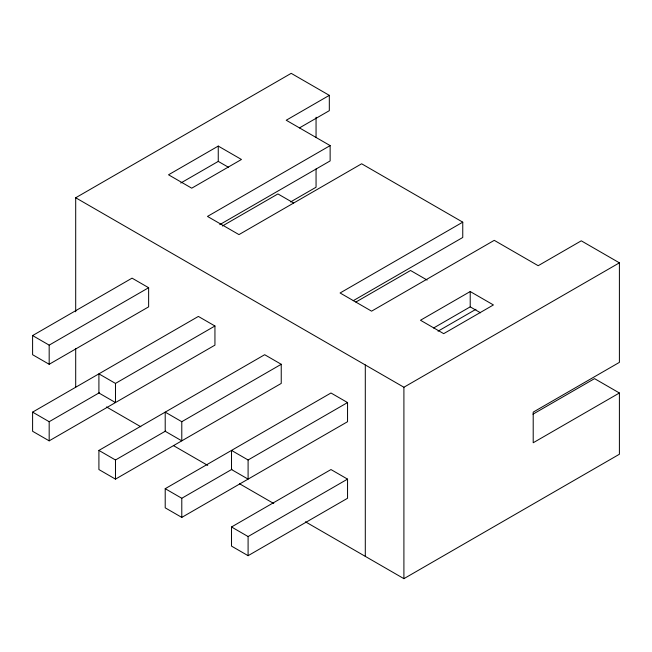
<?xml version="1.0" encoding="UTF-8"?>
<svg xmlns="http://www.w3.org/2000/svg" width="652" height="652" viewBox="0 0 652 652"><rect width="100%" height="100%" fill="white"/><g stroke="black" fill="none" stroke-linecap="round" stroke-linejoin="round"><path stroke-width="0.98" d="M75.697 311.786L75.697 197.76L291.191 73.342L329.317 95.355L329.317 110.669L299.407 127.931M218.257 146.081L168.526 174.793L191.729 188.183L241.46 159.479L218.257 146.081L218.257 161.394L180.743 183.049M329.317 95.355L286.22 120.237L330.14 145.6L330.14 160.914L219.748 224.647M330.14 145.6L207.483 216.423L238.974 234.606L361.64 163.782L462.757 222.161L462.757 237.475L353.229 300.702M32.6 335.568L132.054 278.151L148.632 287.719L148.632 306.856L49.177 364.281L32.6 354.712L32.6 335.568L49.177 345.136L148.632 287.719M222.356 226.016L277.931 193.929L293.636 203M290.547 201.957L316.057 187.23L316.057 168.966M32.6 412.129L198.363 316.432L214.94 326L214.94 345.136L49.177 440.842L32.6 431.274L32.6 412.129L49.177 421.705L99.349 392.74M115.477 383.417L115.477 402.561L98.908 392.993L98.908 373.849L115.477 383.417L214.94 326M462.757 222.161L340.091 292.984L371.583 311.167L494.249 240.343L538.177 265.706L581.274 240.824L619.4 262.837L619.4 362.365L533.206 412.129L533.206 442.757L619.4 392.993L619.4 454.24L403.906 578.658L305.446 521.804M98.908 450.41L264.671 354.712L281.24 364.281L281.24 383.425L115.477 479.122L98.908 469.554L98.908 450.41L115.477 459.986L165.649 431.021M355.853 302.063L410.54 270.49L427.117 280.058M181.786 421.705L181.786 440.842L165.209 431.274L165.209 412.129L181.786 421.705L281.24 364.281M470.214 291.542L420.483 320.254L443.694 333.653L493.417 304.94L470.214 291.542L470.214 306.856L433.572 328.013M165.209 488.69L330.971 392.993L347.549 402.561L347.549 421.705L181.786 517.403L165.209 507.835L165.209 488.69L181.786 498.267L231.957 469.301M438.038 331.183L475.96 309.284M248.094 459.986L248.094 479.122L231.517 469.554L231.517 450.41L248.094 459.986L347.549 402.561M75.697 197.76L403.906 387.247L619.4 262.837M231.517 526.979L330.971 469.554L347.549 479.122L347.549 498.267L248.094 555.683L231.517 546.115L231.517 526.979L248.094 536.547L347.549 479.122M532.969 414.183L594.534 378.633L619.4 392.993M218.257 161.394L228.567 167.344M470.214 306.856L480.524 312.813M106.504 406.954L140.84 426.775M173.408 445.577L207.735 465.398M239.423 483.694L273.758 503.515M403.906 387.247L403.906 578.658M365.299 364.957L365.299 556.368M316.057 117.221L316.057 137.515M248.094 536.547L248.094 555.683M181.786 498.267L181.786 517.403M115.477 459.986L115.477 479.122M75.697 348.437L75.697 387.125M49.177 345.136L49.177 364.281M49.177 421.705L49.177 440.842"/></g></svg>
